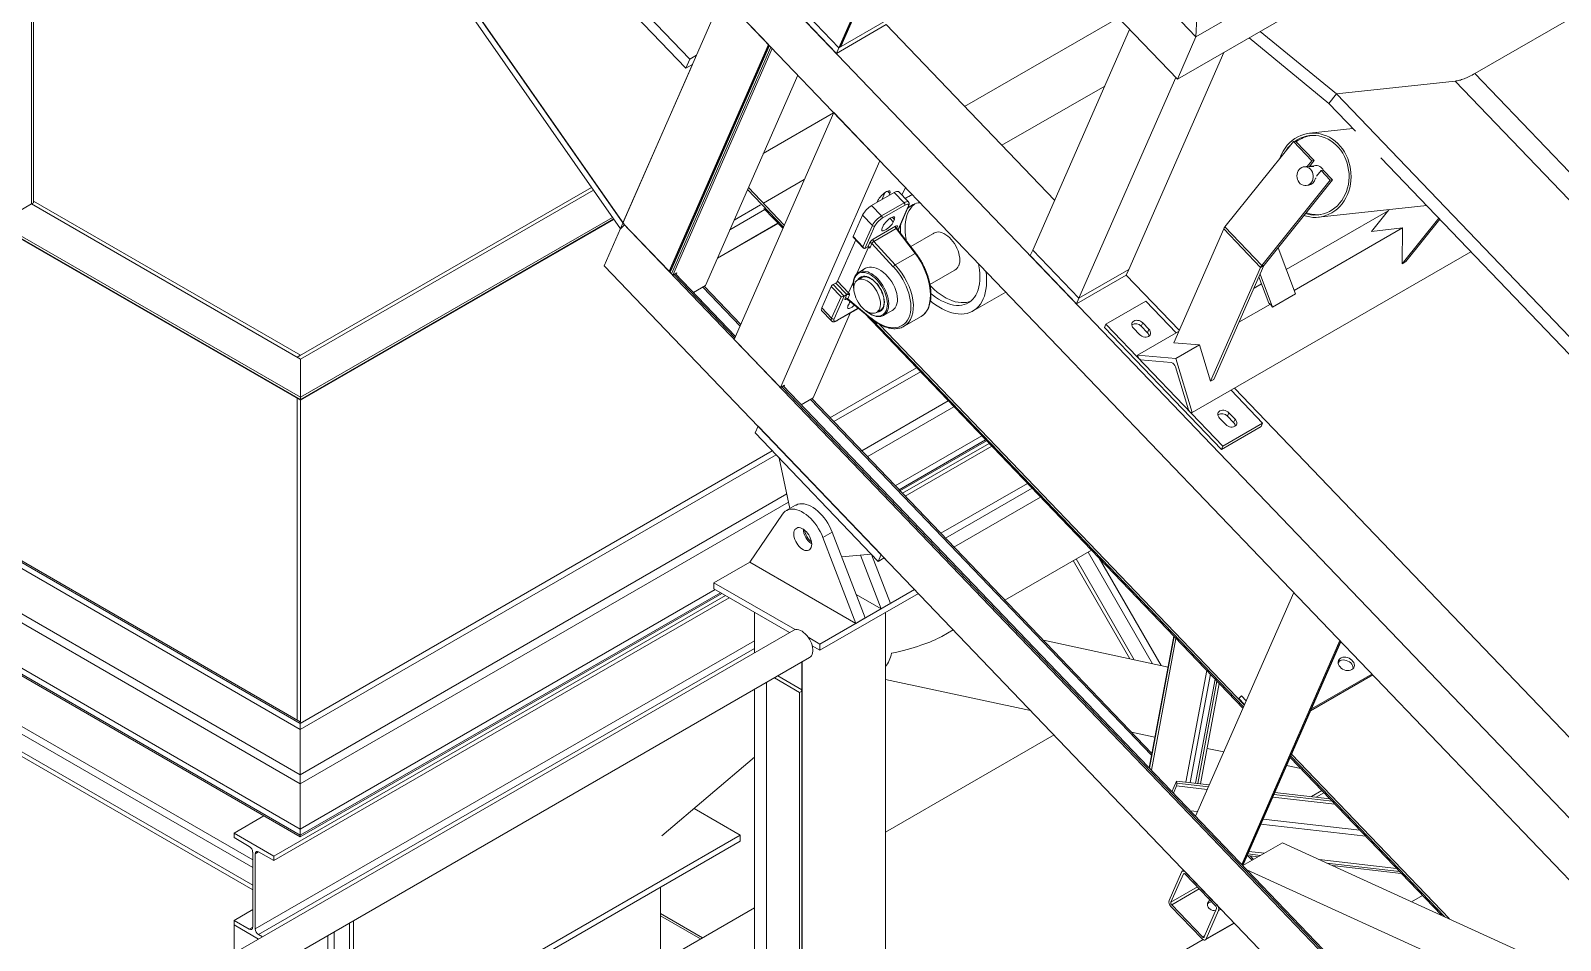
# Model space of a CAD drawing. Header units: millimetres. Extents: x 26816 to 90584, y 11074 to 56542.
# Drawn here: x 48135 to 49764, y 39064 to 40034 of the extents above; entities that cross this region are included whole.
import ezdxf

# ---------------------------------------------------------------- set-up
doc = ezdxf.new("R2010")
doc.units = ezdxf.units.MM
for name, color, linetype in [('MAU_CAM', 30, 'Continuous'), ('MAU_XANH', 5, 'Continuous'), ('MAU_XANH_LUC', 102, 'Continuous')]:
    doc.layers.add(name, color=color, linetype=linetype)

msp = doc.modelspace()

# ---------------------------------------------------------------- linework, layer by layer
at = {"layer": 'MAU_CAM', "linetype": 'Continuous', "lineweight": 0}
for p, q in [((48850.2, 39067.1), (48805.6, 39092.9)), ((48805.6, 39090.5), (48848.2, 39066))]:
    msp.add_line(p, q, dxfattribs=at)
at = {"layer": 'MAU_XANH', "linetype": 'Continuous', "lineweight": 0}
for p, q in [((49375.9, 40027.5), (50430.9, 40636.5)), ((49356.1, 39982.2), (50411.1, 40591.2)), ((49063.2, 40353.9), (49375.9, 40027.5)), ((48504.7, 40336.1), (48832.5, 39993.9)), ((48509, 40345.8), (48836.8, 40003.6)), ((49043.3, 40308.6), (49356.1, 39982.2)), ((49098.6, 40250.9), (48995.5, 40015.8)), ((49099.3, 40250.2), (48996.9, 40016.6)), ((48998, 40017.7), (49099.7, 40249.8)), ((48762.8, 39822.8), (48475.6, 40234.7)), ((48767, 39826.9), (48479.8, 40238.8)), ((48479.8, 40238.8), (48765.5, 39829)), ((48891.2, 40115.8), (54791.8, 33956.6)), ((49375.9, 40027.5), (49379.8, 40109.4)), ((49673, 39988.3), (49898.9, 40118.7)), ((48871.4, 40070.5), (48765.4, 39828.8)), ((48871.4, 40070.5), (54771.9, 33911.3)), ((48920.6, 40019.2), (48871.4, 40070.5)), ((48943.7, 40061.1), (48992.9, 40009.8)), ((48946.3, 40067.1), (48995.5, 40015.8)), ((48992.9, 40009.8), (49045.9, 40040.4)), ((48995.5, 40015.8), (49048.5, 40046.4)), ((49045.9, 40040.4), (49225.2, 39853.2)), ((49293.3, 40047.8), (49129.4, 39953.2)), ((49305.1, 40035.4), (49202, 39800.2)), ((49356.1, 39982.2), (49375.9, 40027.5)), ((49517.3, 39956.4), (49432.5, 40026.3)), ((49525.5, 39966.6), (49444.1, 40033)), ((48920.6, 40019.2), (48814.6, 39777.5)), ((48921.3, 40018.4), (48816, 39778.3)), ((48921.6, 40018.1), (48816.4, 39778)), ((48923.2, 40016.5), (48817.2, 39774.8)), ((48924.5, 40015.1), (48818.5, 39773.4)), ((48836.8, 40003.6), (48843.8, 40007.7)), ((48923.2, 40016.5), (48924.5, 40015.1)), ((48995.5, 40015.8), (48992.9, 40009.8)), ((48995.5, 40015.8), (48996.9, 40016.6)), ((49405.7, 40010.8), (49304.2, 39779.5)), ((48765.5, 39829), (48839.6, 39998)), ((48836.8, 40003.6), (48832.5, 39993.9)), ((48832.5, 39993.9), (48839.6, 39998)), ((48951.7, 39986.7), (48853.3, 39762.3)), ((49278.7, 39975), (49169.1, 39911.8)), ((49354.3, 39984), (49251.2, 39748.9)), ((49525.5, 39966.6), (49652, 39980.2)), ((49652, 39980.2), (67084.7, 21783.1)), ((49673, 39988.3), (67225.5, 21666.2)), ((49517.3, 39956.4), (49525.5, 39966.6)), ((49517.3, 39956.4), (49545.7, 39926.8)), ((49525.5, 39966.6), (66602.5, 22140.9)), ((48884.1, 39705), (48990, 39946.6)), ((48915, 39903.1), (48989.9, 39946.4)), ((48990, 39946.6), (49039.2, 39895.3)), ((49543, 39929.6), (49496.9, 39924.7)), ((49479.6, 39915.8), (49406.7, 39824.9)), ((49482, 39916.1), (49479.6, 39915.8)), ((49499.3, 39895.3), (49479.6, 39915.8)), ((49501.7, 39895.5), (49482, 39916.1)), ((49499.7, 39922.3), (49499.6, 39922.3)), ((48933.3, 39653.7), (49039.2, 39895.3)), ((49494.3, 39889.1), (49499.3, 39895.3)), ((49496.3, 39888.9), (49501.7, 39895.5)), ((49501.7, 39895.5), (49499.3, 39895.3)), ((49572.8, 39898.5), (50201.3, 39242.5)), ((48915.1, 39850), (48958.7, 39875.2)), ((49519, 39874.8), (49446.1, 39783.8)), ((49521.4, 39875), (49448.5, 39784.1)), ((49493.4, 39889.1), (49491, 39888.8)), ((49501.3, 39889.3), (49496.5, 39888.8)), ((49504.3, 39890.2), (49498.2, 39889.6)), ((49503.1, 39876.8), (49504, 39876.9)), ((49509.1, 39885), (49504.2, 39878.9)), ((49511.5, 39885.3), (49509.1, 39885)), ((49519, 39874.8), (49509.1, 39885)), ((49521.4, 39875), (49511.5, 39885.3)), ((49521.4, 39875), (49519, 39874.8)), ((48898.2, 39864.8), (48936.6, 39824.7)), ((48899.1, 39866.7), (48937.4, 39826.7)), ((49054.5, 39861.5), (49030.4, 39847.6)), ((49041.2, 39853.8), (49044.4, 39861.2)), ((49047.3, 39862.9), (49049.8, 39860.3)), ((49049.8, 39860.3), (49048.8, 39858.2)), ((49065, 39850.5), (49054.5, 39861.5)), ((49069.6, 39851.4), (49059.1, 39862.4)), ((49062.7, 39858.6), (49066.4, 39867)), ((49073.5, 39859.5), (49068.4, 39856.5)), ((49493.2, 39868.9), (49495.6, 39869.2)), ((49496.5, 39869.3), (49496, 39869.3)), ((49496.6, 39869.4), (49496.5, 39869.3)), ((48879.4, 39821.8), (48916.7, 39843.4)), ((48883.8, 39832), (48912.1, 39848.3)), ((48915.5, 39844.6), (48936, 39823.3)), ((49030.4, 39847.6), (49040.9, 39836.7)), ((49036.1, 39850.9), (49037, 39853)), ((49040.9, 39836.7), (49065, 39850.5)), ((49065.8, 39848), (49041.7, 39834.1)), ((49058.7, 39822.2), (49069.3, 39846.4)), ((49059.3, 39822.9), (49069.8, 39847)), ((49472.1, 39779.5), (49580.5, 39842.1)), ((49506.5, 39835.2), (49621.7, 39847.5)), ((49581.4, 39843.2), (49562.7, 39819.9)), ((48745.6, 39783.5), (48765.4, 39828.8)), ((48767, 39826.9), (48762.8, 39822.8)), ((48765.4, 39828.8), (54666, 33669.6)), ((48814.6, 39777.5), (48765.4, 39828.8)), ((48865.9, 39791), (48930.9, 39828.6)), ((48866.1, 39791.6), (48930.6, 39828.9)), ((49020.7, 39837.5), (49010.7, 39814.5)), ((49031.2, 39826.5), (49020.7, 39837.5)), ((49021.2, 39803.6), (49031.2, 39826.5)), ((49033.9, 39826), (49023.3, 39801.8)), ((49042.6, 39825.8), (49041.5, 39823.4)), ((49053.5, 39830.3), (49050.1, 39833.9)), ((49054.6, 39832.7), (49052.3, 39835.1)), ((49053.5, 39830.3), (49054.6, 39832.7)), ((49508.6, 39838), (49508.8, 39838)), ((49634.4, 39834.2), (49595.5, 39785.6)), ((49635.6, 39833), (49599.6, 39788)), ((49013.4, 39811.1), (48994.1, 39767)), ((49010.6, 39814), (49021.9, 39802.2)), ((49010.7, 39814.5), (49021.2, 39803.6)), ((49031.9, 39811.7), (49055.8, 39825.5)), ((49056.5, 39823), (49032.6, 39809.2)), ((49032.6, 39809.2), (49055.5, 39784.4)), ((49076.7, 39796.6), (49056.5, 39823)), ((49057.6, 39824.7), (49057.2, 39823.7)), ((49077.6, 39796.7), (49057.4, 39823.2)), ((49058.7, 39822.2), (49058.3, 39822)), ((49098.2, 39818.9), (49072.2, 39803.9)), ((49405.4, 39822.8), (49352.2, 39701.4)), ((49444.7, 39781.7), (49405.4, 39822.8)), ((49406.7, 39824.9), (49446.1, 39783.8)), ((49480.5, 39757.1), (49595.9, 39823.7)), ((49562.7, 39819.9), (49595.9, 39823.7)), ((49595.9, 39823.7), (49595.5, 39785.6)), ((49014.8, 39775), (49027.1, 39803.1)), ((49026.2, 39803.5), (49023.3, 39801.8)), ((49026.3, 39803.5), (49028.1, 39807.6)), ((49027.1, 39803.1), (49026.5, 39803.6)), ((49030.7, 39807.1), (49028.9, 39803)), ((49053.5, 39782.4), (49030.7, 39807.1)), ((49076.7, 39796.6), (49055.5, 39784.4)), ((49202, 39800.2), (49199.4, 39794.2)), ((49199.4, 39794.2), (49248.6, 39742.9)), ((49202, 39800.2), (49251.2, 39748.9)), ((49372, 39627), (49668.8, 39798.3)), ((49481.9, 39753.4), (49463.3, 39802.6)), ((48745.6, 39783.5), (53837.3, 34468.5)), ((48814.6, 39777.5), (48816, 39778.3)), ((48816, 39778.3), (48816.4, 39778)), ((49023.9, 39780.7), (49016.6, 39776.4)), ((49092.5, 39763.6), (49120.7, 39779.9)), ((49251.2, 39748.9), (49304.2, 39779.5)), ((49304.2, 39779.5), (49301.6, 39773.5)), ((49444.7, 39781.7), (49391.5, 39660.3)), ((49448.3, 39783.7), (49395, 39662.3)), ((49448.3, 39783.7), (49444.7, 39781.7)), ((49448.5, 39784.1), (49446.1, 39783.8)), ((49599.6, 39788), (49595.5, 39785.6)), ((48817.2, 39774.8), (48818.5, 39773.4)), ((48818.5, 39773.4), (48822.8, 39775.9)), ((48819.9, 39774.2), (48884.8, 39706.6)), ((48885.5, 39708.1), (48821.3, 39775)), ((48822.8, 39775.9), (48822.1, 39774.3)), ((48840.5, 39755), (48853.3, 39762.3)), ((48850.5, 39760.7), (48890.3, 39719.1)), ((48891, 39720.7), (48851.9, 39761.5)), ((48987.4, 39761.4), (48977.3, 39738.4)), ((48997.8, 39750.4), (48987.4, 39761.4)), ((48992.1, 39765), (48989.3, 39763.4)), ((48989.3, 39763.4), (49001.1, 39751.1)), ((49003.9, 39752.7), (48992.1, 39765)), ((48994.1, 39767), (49005.9, 39754.7)), ((49005.9, 39754.7), (49011, 39766.4)), ((49019.9, 39770.8), (49015.6, 39768.3)), ((49020, 39770.9), (49019.9, 39770.8)), ((49248.6, 39742.9), (49301.6, 39773.5)), ((49301.6, 39773.5), (49358, 39714.6)), ((49437.7, 39759.6), (49445.7, 39764.2)), ((49453.6, 39743.4), (49442.9, 39771.5)), ((49457.5, 39739.3), (49444.2, 39774.5)), ((48371.1, 39142.1), (47317.5, 39750.3)), ((48371.1, 39150.2), (47321, 39756.4)), ((48987.8, 39727.5), (48997.8, 39750.4)), ((49001.1, 39751.1), (48990.5, 39726.9)), ((49001.1, 39751.1), (49003.9, 39752.7)), ((49002.2, 39748.6), (49004, 39752.8)), ((49004.1, 39747.9), (49004, 39747.8)), ((49004.8, 39747.6), (49029.6, 39727.1)), ((49006.7, 39752.3), (49004.9, 39748.2)), ((49004.9, 39748.2), (49029.6, 39727.7)), ((49138.4, 39735.3), (49173.2, 39755.4)), ((49251.2, 39748.9), (49248.6, 39742.9)), ((49322.3, 39745.6), (49279.9, 39721.1)), ((49322.3, 39745.6), (49354.8, 39711.8)), ((49457.5, 39739.3), (49481.9, 39753.4)), ((48371.1, 39123.3), (47301.2, 39740.9)), ((48371.1, 39118.4), (47301.2, 39736)), ((48968, 39642.6), (49007.7, 39733)), ((48977.1, 39735.6), (48987.6, 39724.6)), ((48977.3, 39738.4), (48987.8, 39727.5)), ((48993.7, 39725), (49016.4, 39738)), ((48994, 39725.3), (49016.2, 39738.2)), ((49006.3, 39743), (49005.2, 39740.6)), ((49022.4, 39733.1), (49425.9, 39311.8)), ((49035.6, 39733.7), (49039.9, 39736.1)), ((49039.9, 39736.1), (49040.6, 39736.6)), ((49043.1, 39730.5), (49052.4, 39735.9)), ((49065, 39718.9), (49083.2, 39729.4)), ((49421.7, 39723.2), (49455.1, 39742.4)), ((49453.6, 39743.4), (49455.1, 39742.4)), ((49455.1, 39742.4), (49457.5, 39739.3)), ((49031.5, 39725.6), (49426.5, 39313.3)), ((49038.8, 39720.9), (49427.4, 39315.2)), ((49278.3, 39717.5), (49279.9, 39721.1)), ((49402.9, 39587.5), (49278.3, 39717.5)), ((49279.9, 39721.1), (49404.5, 39591.1)), ((49315.8, 39710), (49309.3, 39716.8)), ((49313.6, 39688), (49357.4, 39713.3)), ((49317.6, 39718.9), (49319.2, 39722.6)), ((49317.6, 39718.9), (49324.2, 39712.1)), ((49319.2, 39722.6), (49325.7, 39715.7)), ((49324.2, 39712.1), (49325.7, 39715.7)), ((48884.1, 39705), (48933.3, 39653.7)), ((49352.2, 39701.4), (49379.8, 39699)), ((49354.6, 39684.4), (49379.8, 39699)), ((49379.8, 39699), (49391.5, 39660.3)), ((49354.6, 39684.4), (49313.6, 39688)), ((49313.6, 39688), (49314.1, 39686.2)), ((49316.9, 39683.3), (49349.5, 39680.4)), ((49372, 39627), (49354.6, 39684.4)), ((49354.1, 39675.6), (49367.9, 39630)), ((48933.3, 39653.7), (48937.5, 39656.1)), ((48934.7, 39654.5), (54617.5, 33722.5)), ((54618.2, 33724), (48936.1, 39655.3)), ((48937.5, 39656.1), (48936.8, 39654.5)), ((49395, 39662.3), (49391.5, 39660.3)), ((49413.2, 39650.8), (49446.9, 39615.6)), ((49417, 39653), (50013.6, 39030.3)), ((48955.3, 39635.2), (48968, 39642.6)), ((48965.2, 39640.9), (49328.5, 39261.7)), ((49328.9, 39263.6), (48966.6, 39641.8)), ((49370.7, 39627.1), (49372, 39627)), ((49407.6, 39614.2), (49401.1, 39621)), ((49446.9, 39615.6), (49404.5, 39591.1)), ((49409.4, 39623.1), (49411, 39626.7)), ((49409.4, 39623.1), (49415.9, 39616.3)), ((49411, 39626.7), (49417.5, 39619.9)), ((49415.9, 39616.3), (49417.5, 39619.9)), ((49446.9, 39615.6), (49445.3, 39612)), ((48909.5, 39612.4), (48906.3, 39605.2)), ((48906.3, 39605.2), (49037.4, 39468.3)), ((48909.5, 39612.4), (49040.6, 39475.6)), ((49445.3, 39612), (49402.9, 39587.5)), ((49063.2, 39540.9), (49155.5, 39594.1)), ((49066.3, 39537.7), (49158.5, 39591)), ((49404.5, 39591.1), (49402.9, 39587.5)), ((48931.9, 39578.5), (48943.4, 39524.7)), ((49104, 39498.3), (49196.3, 39551.5)), ((49109.1, 39493), (49201.3, 39546.3)), ((49210.3, 39536.9), (49118.1, 39483.6)), ((48935.5, 39518.6), (48900.5, 39467.6)), ((48949.4, 39528.1), (48939.5, 39522.4)), ((48978.5, 39493.8), (48988.4, 39499.5)), ((49013.6, 39402.3), (48978.5, 39493.8)), ((49023.5, 39408), (48988.4, 39499.5)), ((48900.5, 39467.6), (48862.3, 39445.6)), ((48900.5, 39467.6), (49013.6, 39402.3)), ((48998.5, 39473.2), (49029.9, 39476.1)), ((49040.5, 39417.8), (49018.5, 39475.1)), ((49050.4, 39423.5), (49030.4, 39475.7)), ((49040.6, 39475.6), (49037.4, 39468.3)), ((49043.9, 39472.1), (49037.4, 39468.3)), ((49045.6, 39470.4), (49043.3, 39471.7)), ((49172.2, 39427.1), (49264.5, 39480.4)), ((49245.1, 39469.2), (49305.5, 39364.4)), ((49248.1, 39470.9), (49310.1, 39363.4)), ((49260.9, 39478.3), (49329.7, 39359.2)), ((49272.8, 39471.7), (49338.9, 39357.2)), ((48862.3, 39445.6), (48862.3, 39439)), ((48862.3, 39445.6), (48948.9, 39395.6)), ((48862.3, 39439), (48943, 39392.4)), ((48975.4, 39380.2), (49076.2, 39438.4)), ((49375.4, 39196.7), (49480, 39435.2)), ((48393.7, 39154.3), (48874.6, 39431.9)), ((48393.7, 39149.4), (48878.8, 39429.5)), ((48975.4, 39373.7), (49080.2, 39434.2)), ((49013.9, 39433.2), (49040.5, 39417.8)), ((49050.4, 39423.5), (49040.5, 39417.8)), ((48905.6, 39414), (48905.6, 39370.8)), ((49013.6, 39402.3), (49023.5, 39408)), ((49045.3, 38704.1), (49045.3, 39414)), ((48947.4, 39395), (48144, 38931.2)), ((48962.8, 39387.5), (48975.4, 39380.2)), ((49105.1, 39388.4), (49117.4, 39395.4)), ((49352.3, 39388.7), (49326, 39248.2)), ((49352.7, 39388.3), (49326.4, 39247.8)), ((49354.6, 39386.3), (49328.4, 39245.8)), ((48373.9, 39076.8), (48905.6, 39383.7)), ((48377.4, 39070.6), (48905.6, 39375.5)), ((48967.1, 39378.5), (48975.4, 39373.7)), ((48975.4, 39380.2), (48975.4, 39373.7)), ((49346.1, 39355.7), (49213.3, 39384.2)), ((49424.6, 39145.3), (49529.2, 39383.9)), ((49425.3, 39144.6), (49529.9, 39383.1)), ((49425.7, 39144.2), (49530.3, 39382.7)), ((49530.5, 39382.5), (49530.1, 39382.3)), ((48174.3, 38909.7), (48964.3, 39365.8)), ((48955.9, 39360.9), (48955.9, 39331.5)), ((48956.4, 39330.7), (48956.4, 39361.3)), ((49528.8, 39362.3), (49527.4, 39359.2)), ((48918.4, 39339.3), (48918.4, 38996.3)), ((48926.8, 39344.2), (48953.7, 39328.7)), ((48955.9, 39331.5), (48930.4, 39346.2)), ((49045.3, 39342.6), (49199.8, 39309.4)), ((49387.4, 39352), (49365.2, 39233.1)), ((49391.3, 39348), (49369.7, 39232.5)), ((49396.3, 39342.8), (49375.5, 39231.9)), ((49398.2, 39340.8), (49377.8, 39231.6)), ((49400.7, 39338.1), (49380.8, 39231.3)), ((49498, 39309.1), (49564.2, 39347.3)), ((49564.1, 39347.4), (49498.1, 39309.3)), ((49563.3, 39348.3), (49498.9, 39311.1)), ((48905.6, 39331.9), (48905.6, 38991.1)), ((48953.7, 39328.7), (48955.9, 39329.9)), ((48953.7, 39328.7), (48953.7, 38512.1)), ((48955.9, 39329.9), (48955.9, 38513.3)), ((48956.4, 38514.2), (48956.4, 39330.7)), ((49421.6, 39322.2), (49424.5, 39324.9)), ((49421.6, 39322.2), (49427.7, 39315.8)), ((49427.5, 39315.5), (49421.6, 39322.2)), ((49424.5, 39324.9), (49429.4, 39319.8)), ((49224.7, 39283.3), (49045.3, 39179.7)), ((49307.1, 39286.3), (49332.2, 39280.9)), ((49387.8, 39269), (49405.5, 39265.2)), ((49476.2, 39259.4), (49637.4, 39091.1)), ((49476.8, 39260.8), (49640.9, 39089.5)), ((49477.7, 39262.8), (49645.8, 39087.2)), ((49472.4, 39250.8), (49487.5, 39247.5)), ((49350.3, 39222.8), (49355.3, 39234.2)), ((49355.1, 39229), (49351.8, 39221.4)), ((49387.9, 39225.2), (49355.1, 39229)), ((49390.1, 39230.2), (49355.3, 39234.2)), ((49355.3, 39234.2), (49355.5, 39231.8)), ((49389.1, 39227.9), (49355.5, 39231.8)), ((49380.8, 39231.3), (49377.8, 39231.6)), ((49510.1, 39224), (49499, 39217.6)), ((49523.9, 39209.5), (49457.7, 39217.2)), ((49520.9, 39212.7), (49458.9, 39219.9)), ((49518.4, 39215.4), (49459.8, 39222.1)), ((49504, 39217), (49512.2, 39221.7)), ((48351.3, 39178.8), (48383.1, 39197.2)), ((49377.6, 39201.7), (49369.7, 39202.6)), ((49550.6, 39181.7), (49447.4, 39193.6)), ((48351.3, 39178.8), (48351.3, 39173.9)), ((48393.7, 39154.3), (48351.3, 39178.8)), ((48351.3, 39173.9), (48367.5, 39164.5)), ((49556.7, 39175.3), (49445, 39188.2)), ((48371.1, 39158.4), (48371.1, 39078.4)), ((48373.9, 39156.8), (48377.4, 39158.8)), ((48377.4, 39158.8), (48393.7, 39149.4)), ((49425.8, 39144.1), (49468, 39168.4)), ((49448.8, 39157.3), (49432.3, 39159.2)), ((49468, 39168.4), (49943.6, 38951.3)), ((48373.9, 39076.8), (48373.9, 39156.8)), ((48393.7, 39149.4), (48393.7, 39154.3)), ((49441.9, 39153.4), (49430.3, 39154.7)), ((49444.7, 39155), (49431.1, 39156.5)), ((49431.1, 39154.6), (49435.7, 39149.8)), ((49437.1, 39150.6), (49433.5, 39154.4)), ((49589.5, 39141.1), (49507, 39150.6)), ((49592.6, 39137.9), (49515.3, 39146.8)), ((49594.6, 39135.7), (49520.9, 39144.3)), ((49521.7, 39143.9), (49522, 39144.1)), ((49522.1, 39143.7), (49522.7, 39144)), ((49360.5, 39137.2), (49347.3, 39107)), ((49362.5, 39135.2), (49349.2, 39105)), ((49362.9, 39139.1), (49361.3, 39138.1)), ((49362.5, 39135.2), (49363.3, 39135.6)), ((49397.1, 39100.8), (49364.3, 39135)), ((49397.9, 39102.6), (49365.1, 39136.8)), ((49430, 39139.7), (50022, 38869.4)), ((49349.2, 39105), (49377.5, 39121.3)), ((49350, 39102.4), (49379.4, 39119.3)), ((49605.5, 39105.6), (49617.1, 39112.3)), ((48351.3, 39085.7), (48371.1, 39097.2)), ((48905.6, 39099.1), (48478.6, 38852.6)), ((49349.2, 39100.6), (49382, 39066.3)), ((49350, 39102.4), (49382.8, 39068.2)), ((49384.6, 39068), (49397.9, 39098.2)), ((49386.6, 39065.9), (49399.9, 39096.2)), ((49399.9, 39096.2), (49402.6, 39097.7)), ((48351.3, 39085.7), (48351.3, 39080.8)), ((48367.5, 39076.4), (48351.3, 39085.7)), ((48351.3, 39080.8), (48377.3, 39065.8)), ((48351.3, 39080.8), (48351.3, 39050.8)), ((48367.5, 39076.4), (48371.1, 39078.4)), ((48474.3, 39082.9), (48474.3, 38742.2)), ((48478.6, 39085.4), (48478.6, 38744.6)), ((49385.8, 39065), (49416.8, 39082.9)), ((49386.6, 39065.9), (49416.5, 39083.2)), ((48381.5, 39068.3), (48377.4, 39070.6)), ((48451, 39069.5), (48451, 38728.7)), ((48458, 39073.6), (48458, 38732.8)), ((49383.4, 39065.2), (49045.3, 38870)), ((49382.8, 39068.2), (49385.4, 39069.6))]:
    msp.add_line(p, q, dxfattribs=at)
at = {"layer": 'MAU_XANH', "linetype": 'Continuous', "lineweight": 0, "flags": 128}
for points in [[(49490.9, 39837), (49493.6, 39836.2), (49497, 39835.5), (49500.5, 39835), (49504, 39835), (49507.5, 39835.3), (49510.9, 39835.9), (49514.3, 39836.9), (49517.5, 39838.3), (49520.7, 39839.9), (49523.7, 39841.9), (49526.5, 39844.1), (49529.1, 39846.7), (49531.5, 39849.5), (49533.7, 39852.5), (49535.6, 39855.8), (49537.2, 39859.2), (49538.6, 39862.8), (49539.7, 39866.6), (49540.5, 39870.4), (49541, 39874.3), (49541.2, 39878.3), (49541, 39882.3), (49540.6, 39886.2), (49539.9, 39890.2), (49538.8, 39894), (49537.5, 39897.7), (49535.9, 39901.3), (49534, 39904.7), (49531.9, 39907.9), (49529.5, 39910.9), (49526.9, 39913.7), (49524.1, 39916.1), (49521.2, 39918.4), (49518.1, 39920.3), (49514.8, 39921.9), (49511.5, 39923.1), (49508.1, 39924), (49504.6, 39924.6), (49501.1, 39924.9), (49497.6, 39924.7), (49494.2, 39924.3), (49490.8, 39923.4), (49487.5, 39922.3), (49484.3, 39920.8), (49481.2, 39919), (49478.3, 39916.9), (49475.6, 39914.4), (49473.1, 39911.8), (49470.8, 39908.8), (49468.7, 39905.7), (49466.9, 39902.3), (49465.4, 39898.8), (49465, 39897.5)], [(49492.5, 39839.1), (49494.9, 39838.4), (49498.3, 39837.8), (49501.6, 39837.5), (49505, 39837.6), (49508.4, 39838), (49511.7, 39838.7), (49514.9, 39839.8), (49518, 39841.3), (49521, 39843), (49523.8, 39845.1), (49526.5, 39847.4), (49528.9, 39850), (49531.1, 39852.9), (49533.1, 39856), (49534.8, 39859.3), (49536.2, 39862.7), (49537.3, 39866.3), (49538.2, 39870.1), (49538.7, 39873.8), (49539, 39877.7), (49538.9, 39881.6), (49538.5, 39885.4), (49537.8, 39889.2), (49536.8, 39892.9), (49535.6, 39896.6), (49534, 39900), (49532.2, 39903.4), (49530.1, 39906.5), (49527.8, 39909.4), (49525.3, 39912), (49522.5, 39914.4), (49519.6, 39916.5), (49516.6, 39918.3), (49513.4, 39919.8), (49510.2, 39921), (49506.8, 39921.8), (49503.4, 39922.2), (49500.1, 39922.4), (49496.7, 39922.1), (49493.3, 39921.5), (49490.1, 39920.6), (49486.9, 39919.3), (49483.8, 39917.7), (49481.2, 39916)], [(49484.7, 39873.8), (49485.7, 39872.2), (49487, 39870.9), (49488.4, 39869.9), (49490, 39869.3), (49491.7, 39868.9), (49493.3, 39869), (49494.9, 39869.3), (49496.5, 39870.1), (49497.8, 39871.1), (49499, 39872.5), (49499.9, 39874), (49500.5, 39875.8), (49500.8, 39877.6), (49500.8, 39879.5), (49500.5, 39881.4), (49499.9, 39883.2), (49499, 39884.8), (49497.9, 39886.2), (49496.5, 39887.4), (49495, 39888.2), (49493.4, 39888.7), (49491.7, 39888.9), (49490.1, 39888.7), (49488.5, 39888.1), (49487, 39887.2), (49485.8, 39886), (49484.7, 39884.5), (49484, 39882.9), (49483.5, 39881.1), (49483.3, 39879.2), (49483.5, 39877.3), (49483.9, 39875.5), (49484.7, 39873.8)], [(49493.4, 39889.1), (49494.7, 39889.1), (49496.5, 39888.8)], [(49037, 39853), (49037.7, 39854.2), (49038.6, 39855.5), (49039.7, 39856.9), (49040.9, 39858.3), (49042.3, 39859.5), (49043.7, 39860.7), (49045.1, 39861.7), (49046.4, 39862.5), (49047.6, 39863), (49048.6, 39863.2), (49049.4, 39863.2), (49049.9, 39862.8), (49050.2, 39862.2), (49050.1, 39861.4), (49049.8, 39860.3)], [(49054.5, 39861.5), (49055.8, 39862.2), (49057, 39862.6), (49058, 39862.7), (49058.7, 39862.6), (49059.1, 39862.4)], [(49065, 39850.5), (49066.3, 39851.2), (49067.5, 39851.6), (49068.5, 39851.8), (49069.2, 39851.7), (49069.5, 39851.4)], [(49069.3, 39846.4), (49069.6, 39847.3), (49069.7, 39848), (49069.5, 39848.5), (49069.1, 39848.9), (49068.5, 39849), (49067.8, 39848.8), (49066.8, 39848.5), (49065.8, 39848)], [(49076.3, 39849.3), (49075.7, 39848.8), (49073.7, 39846.9), (49072, 39844.8), (49070.4, 39842.4), (49069.1, 39839.8), (49068, 39836.9), (49067.1, 39833.8), (49066.5, 39830.4), (49066.1, 39826.9), (49066, 39823.3), (49066.1, 39819.5), (49066.5, 39815.5), (49067.1, 39811.5), (49067.3, 39810.2)], [(49041.5, 39823.4), (49041.2, 39822.4), (49041.1, 39821.6), (49041.3, 39821), (49041.8, 39820.7), (49042.6, 39820.6), (49043.5, 39820.9), (49044.6, 39821.4), (49045.9, 39822.1), (49047.2, 39823), (49048.6, 39824.1), (49049.9, 39825.3), (49051.1, 39826.6), (49052.1, 39827.9), (49052.9, 39829.2), (49053.5, 39830.3)], [(49054.6, 39832.7), (49054.9, 39833.7), (49055, 39834.5), (49054.8, 39835.1), (49054.3, 39835.4), (49053.5, 39835.4), (49052.6, 39835.2), (49051.4, 39834.7), (49050.2, 39834), (49048.9, 39833.1), (49047.5, 39832), (49046.2, 39830.7), (49045, 39829.5), (49044, 39828.2), (49043.2, 39826.9), (49042.6, 39825.8)], [(49010.6, 39814), (49010.6, 39814), (49010.6, 39814.1), (49010.6, 39814.3), (49010.7, 39814.5)], [(49123.2, 39783.3), (49123.8, 39785.1), (49124.2, 39787.2), (49124.3, 39789.4), (49124.2, 39791.8), (49123.8, 39794.3), (49123.2, 39796.8), (49122.4, 39799.4), (49121.3, 39802), (49120.1, 39804.5), (49118.6, 39807), (49117, 39809.3), (49115.2, 39811.4), (49113.4, 39813.4), (49111.4, 39815.1), (49109.5, 39816.5), (49107.4, 39817.7), (49105.5, 39818.6), (49103.5, 39819.2), (49101.6, 39819.4), (49099.9, 39819.3), (49098.2, 39818.9), (49096.8, 39818.2), (49096, 39817.6)], [(49026.3, 39803.5), (49026.5, 39803.6), (49026.7, 39803.7), (49026.9, 39803.7), (49027, 39803.7), (49027.1, 39803.6), (49027.2, 39803.5), (49027.1, 39803.3), (49027.1, 39803.1)], [(49076.7, 39796.6), (49076.9, 39796.7), (49077.2, 39796.8), (49077.4, 39796.8), (49077.5, 39796.8), (49077.6, 39796.7)], [(48816, 39778.3), (48816.5, 39778.7), (48816.9, 39779.1)], [(49020.5, 39777.6), (49022, 39777.6), (49024.1, 39777.4), (49026.2, 39776.8), (49028.3, 39775.9), (49030.5, 39774.7), (49032.7, 39773.2), (49034.8, 39771.5), (49036.9, 39769.5)], [(49142.7, 39754.9), (49143.8, 39757.7), (49144.7, 39760.9), (49145.3, 39764.2), (49145.7, 39767.7), (49145.8, 39771.4), (49145.7, 39775.2), (49145.3, 39779.1), (49144.7, 39783.2), (49144.2, 39785.7)], [(49149.3, 39748), (49150.5, 39751.1), (49151.5, 39754.5), (49152.2, 39758.1), (49152.6, 39761.9), (49152.9, 39765.8), (49152.8, 39769.9), (49152.6, 39774.1), (49152.2, 39777.4)], [(49035.9, 39768.5), (49033.9, 39770.4), (49031.8, 39772.1), (49029.7, 39773.6), (49027.5, 39774.7), (49025.4, 39775.6), (49023.3, 39776.1), (49021.4, 39776.3), (49019.5, 39776.2), (49017.8, 39775.8), (49016.2, 39775), (49014.8, 39773.9), (49013.6, 39772.6), (49012.6, 39771), (49011.9, 39769.1), (49011.4, 39767), (49011.1, 39764.7), (49011.1, 39762.2), (49011.4, 39759.6), (49011.5, 39759)], [(49012.5, 39764.7), (49013.3, 39766.2), (49014.4, 39767.4), (49015.6, 39768.3), (49017, 39768.9), (49018.6, 39769.2), (49020.3, 39769.2), (49022.1, 39768.9), (49024, 39768.2), (49025.8, 39767.2), (49027.7, 39765.9), (49029.6, 39764.4), (49031.3, 39762.6), (49033, 39760.7), (49034.6, 39758.5), (49035.9, 39756.2), (49037.1, 39753.8), (49038.1, 39751.4), (49038.9, 39749), (49039.4, 39746.6), (49039.7, 39744.2), (49039.7, 39742), (49039.5, 39740), (49039, 39738.2), (49038.3, 39736.5), (49037.4, 39735.2), (49036.3, 39734.1), (49034.9, 39733.3), (49033.4, 39732.9), (49031.8, 39732.8), (49030, 39732.9), (49028.2, 39733.5), (49026.3, 39734.3), (49024.4, 39735.4), (49022.6, 39736.8), (49020.8, 39738.5), (49019, 39740.4), (49017.4, 39742.4), (49016, 39744.7), (49014.7, 39747), (49013.6, 39749.4), (49012.7, 39751.8), (49012, 39754.3), (49011.6, 39756.6), (49011.5, 39758.9), (49011.6, 39761), (49011.9, 39763), (49012.5, 39764.7)], [(49015.9, 39768.5), (49016.2, 39769), (49017.3, 39770.2), (49018.6, 39771.2), (49020, 39771.8), (49021.6, 39772.2), (49023.3, 39772.2), (49025.2, 39771.9), (49027.1, 39771.2), (49029, 39770.3), (49031, 39769), (49032.9, 39767.5), (49034.7, 39765.7)], [(49025.2, 39735), (49025.5, 39734.8), (49027.6, 39733.2), (49029.7, 39731.9), (49031.8, 39730.9), (49033.9, 39730.2), (49035.9, 39729.8), (49037.9, 39729.8), (49039.7, 39730.1), (49041.3, 39730.7), (49042.8, 39731.6), (49044.1, 39732.8), (49045.2, 39734.3), (49046.1, 39736.1), (49046.7, 39738.1), (49047.1, 39740.3), (49047.2, 39742.7), (49047, 39745.2), (49046.7, 39747.9), (49046, 39750.6), (49045.2, 39753.3), (49044.1, 39756.1), (49042.8, 39758.8), (49041.3, 39761.4), (49039.6, 39763.9), (49037.8, 39766.3), (49035.9, 39768.5)], [(49034.7, 39765.7), (49036.5, 39763.8), (49038.1, 39761.6), (49039.6, 39759.3), (49040.8, 39756.9), (49041.9, 39754.4), (49042.8, 39751.9), (49043.5, 39749.4), (49043.8, 39747), (49044, 39744.6), (49043.9, 39742.5), (49043.5, 39740.5), (49042.9, 39738.7), (49042.1, 39737.1), (49041, 39735.9), (49039.7, 39734.9), (49038.3, 39734.3), (49036.7, 39733.9), (49035.9, 39733.9)], [(49036.9, 39769.5), (49038.8, 39767.3), (49040.7, 39764.9), (49042.4, 39762.3), (49043.9, 39759.6), (49045.3, 39756.9), (49046.4, 39754.1), (49047.3, 39751.3), (49048, 39748.5), (49048.4, 39745.8), (49048.6, 39743.2), (49048.5, 39740.7), (49048.2, 39738.4), (49047.6, 39736.3), (49046.8, 39734.4), (49045.7, 39732.8), (49044.5, 39731.5), (49043.1, 39730.5)], [(49092.7, 39762.4), (49094, 39761), (49097.1, 39758.1), (49100.2, 39755.4), (49103.4, 39753), (49106.7, 39750.9), (49109.9, 39749), (49113.2, 39747.4), (49116.4, 39746.1), (49119.5, 39745.1), (49122.6, 39744.5), (49125.6, 39744.1), (49128.5, 39744.1), (49131.3, 39744.4), (49134, 39745), (49135.9, 39745.7)], [(49007.6, 39745.3), (49006.9, 39744.1), (49006.3, 39743)], [(49093, 39746), (49095, 39744.4), (49098.5, 39741.8), (49102.1, 39739.5), (49105.6, 39737.5), (49109.1, 39735.8), (49112.6, 39734.4), (49116, 39733.3), (49119.4, 39732.6), (49122.7, 39732.1), (49125.9, 39732), (49129, 39732.2), (49132, 39732.7), (49134.8, 39733.6), (49137.4, 39734.8), (49139.9, 39736.3), (49142.2, 39738), (49144.3, 39740.1), (49146.2, 39742.5), (49147.8, 39745.1), (49149.3, 39748)], [(49093.5, 39753.9), (49095.3, 39752.5), (49098.5, 39750.1), (49101.7, 39747.9), (49105, 39746), (49108.2, 39744.5), (49111.4, 39743.2), (49114.6, 39742.2), (49117.7, 39741.5), (49120.7, 39741.2), (49123.6, 39741.2), (49126.4, 39741.5), (49129.1, 39742.1), (49131.6, 39743), (49133.9, 39744.3), (49136.1, 39745.8), (49138.1, 39747.7), (49139.8, 39749.8), (49141.4, 39752.2), (49142.7, 39754.9)], [(48977.1, 39735.6), (48977, 39735.7), (48976.8, 39736.4), (48976.9, 39737.3), (48977.3, 39738.4)], [(49005.2, 39740.6), (49004.9, 39739.6), (49004.8, 39738.8), (49005, 39738.2), (49005.5, 39737.9), (49006.3, 39737.9), (49007.2, 39738.1), (49008.4, 39738.6), (49009.6, 39739.3), (49010.9, 39740.2), (49012.3, 39741.3), (49012.3, 39741.4)], [(49043.1, 39730.5), (49043, 39730.5), (49042.4, 39730.2)], [(48987.6, 39724.6), (48987.5, 39724.8), (48987.3, 39725.5), (48987.4, 39726.4), (48987.8, 39727.5)], [(48990.5, 39726.9), (48990.2, 39726), (48990.1, 39725.3), (48990.3, 39724.8), (48990.7, 39724.4), (48991.3, 39724.3), (48992, 39724.5), (48993, 39724.8), (48994, 39725.3)], [(49309.3, 39716.8), (49308.4, 39718), (49307.8, 39719.2), (49307.5, 39720.5), (49307.6, 39721.7), (49308, 39722.8), (49308.7, 39723.7), (49309.6, 39724.5), (49310.9, 39725), (49312.2, 39725.3), (49313.7, 39725.2), (49315.2, 39724.9), (49316.7, 39724.4), (49318, 39723.6), (49319.2, 39722.6)], [(49325.7, 39715.7), (49326.6, 39714.6), (49327.2, 39713.4), (49327.5, 39712.1), (49327.5, 39710.9), (49327.1, 39709.8), (49326.4, 39708.8), (49325.4, 39708.1), (49324.2, 39707.6), (49322.8, 39707.3), (49321.3, 39707.3), (49319.8, 39707.6), (49318.3, 39708.2), (49317, 39709), (49315.8, 39710)], [(49401.1, 39621), (49400.2, 39622.2), (49399.6, 39623.4), (49399.3, 39624.6), (49399.3, 39625.9), (49399.7, 39627), (49400.4, 39627.9), (49401.4, 39628.7), (49402.6, 39629.2), (49404, 39629.4), (49405.5, 39629.4), (49407, 39629.1), (49408.5, 39628.5), (49409.8, 39627.7), (49411, 39626.7)], [(49417.5, 39619.9), (49418.4, 39618.8), (49419, 39617.5), (49419.3, 39616.3), (49419.3, 39615.1), (49418.9, 39614), (49418.2, 39613), (49417.2, 39612.3), (49415.9, 39611.7), (49414.6, 39611.5), (49413.1, 39611.5), (49411.6, 39611.8), (49410.1, 39612.4), (49408.8, 39613.2), (49407.6, 39614.2)], [(48978.5, 39493.8), (48977.2, 39497), (48975.7, 39500.1), (48973.9, 39503.2), (48972, 39506.1), (48970, 39508.9), (48967.8, 39511.6), (48965.5, 39514), (48963.2, 39516.2), (48960.7, 39518.2), (48958.3, 39519.9), (48955.8, 39521.4), (48953.3, 39522.5), (48950.9, 39523.3), (48948.5, 39523.9), (48946.2, 39524), (48944, 39523.9), (48942, 39523.5), (48940.1, 39522.7), (48938.4, 39521.7), (48936.8, 39520.3), (48935.5, 39518.6)], [(48988.4, 39499.5), (48987.1, 39502.7), (48985.6, 39505.8), (48983.8, 39508.9), (48981.9, 39511.8), (48979.9, 39514.6), (48977.7, 39517.3), (48975.4, 39519.7), (48973.1, 39521.9), (48970.6, 39523.9), (48968.2, 39525.6), (48965.7, 39527.1), (48963.2, 39528.2), (48960.8, 39529), (48958.4, 39529.6), (48956.1, 39529.8), (48953.9, 39529.6), (48951.9, 39529.2), (48950, 39528.4), (48949.4, 39528.1)], [(48966.6, 39486.6), (48966.4, 39488.5), (48966, 39490.5), (48965.4, 39492.5), (48964.6, 39494.5), (48963.5, 39496.5), (48962.2, 39498.3), (48960.9, 39500), (48959.4, 39501.4), (48957.8, 39502.6), (48956.2, 39503.5), (48954.7, 39504.1), (48953.2, 39504.4), (48951.8, 39504.3), (48950.6, 39503.9), (48949.5, 39503.2), (48948.6, 39502.2), (48948, 39500.9), (48947.6, 39499.3), (48947.5, 39497.6), (48947.6, 39495.7), (48948, 39493.7), (48948.6, 39491.7), (48949.5, 39489.7), (48950.6, 39487.7), (48951.8, 39485.9), (48953.2, 39484.2), (48954.7, 39482.8), (48956.2, 39481.6), (48957.8, 39480.7), (48959.4, 39480.1), (48960.9, 39479.8), (48962.2, 39479.9), (48963.5, 39480.3), (48964.6, 39481), (48965.4, 39482), (48966, 39483.3), (48966.4, 39484.8), (48966.6, 39486.6)], [(48947.4, 39395), (48948.2, 39395.4), (48949.6, 39395.7), (48951.2, 39395.7), (48952.8, 39395.4), (48954.5, 39394.8), (48956.3, 39393.9), (48958, 39392.7), (48959.7, 39391.2), (48961.3, 39389.5), (48962.8, 39387.6), (48964.1, 39385.5), (48965.3, 39383.4), (48966.2, 39381.1), (48967, 39378.9), (48967.5, 39376.7), (48967.7, 39374.5), (48967.7, 39372.5), (48967.5, 39370.7), (48967, 39369), (48966.2, 39367.7), (48965.3, 39366.5), (48964.3, 39365.8)], [(49541.8, 39353), (49540.4, 39352.3), (49538.9, 39352), (49537.1, 39352), (49535.4, 39352.2), (49533.7, 39352.7), (49532, 39353.5), (49530.5, 39354.5), (49529.3, 39355.8), (49528.3, 39357.1), (49527.6, 39358.5), (49527.3, 39360), (49527.3, 39361.4), (49527.7, 39362.7), (49528.4, 39363.9), (49529.4, 39364.9), (49530.7, 39365.6), (49532.2, 39366.1), (49533.9, 39366.3), (49535.6, 39366.2), (49537.4, 39365.8), (49539.1, 39365.1), (49540.6, 39364.2), (49542, 39363.1), (49543.1, 39361.8), (49544, 39360.4), (49544.5, 39359), (49544.6, 39357.5), (49544.4, 39356.2), (49543.9, 39354.9), (49543, 39353.8), (49541.8, 39353)], [(49527.3, 39361.1), (49528.1, 39361.8), (49529.4, 39362.6), (49530.9, 39363.1), (49532.5, 39363.3), (49534.3, 39363.2), (49536, 39362.8), (49537.7, 39362.1), (49539.3, 39361.2), (49540.7, 39360.1), (49541.8, 39358.8), (49542.6, 39357.4), (49543.1, 39356), (49543.3, 39354.5), (49543.3, 39354.1)], [(49365.1, 39136.8), (49364.5, 39137.4), (49363.8, 39137.9), (49363.1, 39138.2), (49362.4, 39138.3), (49361.8, 39138.3), (49361.3, 39138.1), (49360.8, 39137.7), (49360.5, 39137.2)], [(49364.3, 39135), (49364.1, 39135.2), (49363.8, 39135.4), (49363.5, 39135.6), (49363.2, 39135.6), (49363, 39135.6), (49362.8, 39135.5), (49362.6, 39135.4), (49362.5, 39135.2)], [(49396.9, 39096.1), (49396.7, 39096), (49395.2, 39096.1), (49393.7, 39096.4), (49392.2, 39096.9), (49390.9, 39097.7), (49389.7, 39098.7), (49388.8, 39099.9), (49388.2, 39101.1), (49388, 39102.3), (49388, 39103.6), (49388.4, 39104.7), (49389.1, 39105.6), (49390.1, 39106.4), (49391.3, 39106.9)], [(49382, 39066.3), (49382.7, 39065.7), (49383.4, 39065.3), (49384, 39065), (49384.7, 39064.8), (49385.3, 39064.8), (49385.9, 39065), (49386.3, 39065.4), (49386.6, 39065.9)], [(49382.8, 39068.2), (49383.1, 39067.9), (49383.3, 39067.7), (49383.6, 39067.6), (49383.9, 39067.5), (49384.1, 39067.6), (49384.3, 39067.6), (49384.5, 39067.8), (49384.6, 39068)]]:
    msp.add_lwpolyline(points, dxfattribs=at)
at = {"layer": 'MAU_XANH', "linetype": 'Continuous', "lineweight": 0}
for centre, radius, start, end in [((48995.8, 40018.7), 2.43, 298.9704, 335.7959), ((49504.6, 39884.3), 39.4, 134.8681, 147.7076), ((49503.3, 39888.9), 33.7, 96.3933, 127.9157), ((49494.4, 39877.9), 8.8, 277.9081, 352.7788), ((49499.1, 39881.9), 7.73, 73.3292, 108.1789), ((49503.8, 39881.5), 8.69, 24.1335, 103.2192), ((49080.2, 39836.1), 23.6, 104.9607, 126.6784), ((49043.6, 39825.3), 25.9, 120.4427, 151.8887), ((49063.2, 39848.6), 2.67, 346.5829, 47.1557), ((49083.7, 39830), 20.7, 94.6364, 137.6221), ((49068.7, 39847.5), 1.22, 298.971, 335.7614), ((49054.1, 39814.3), 25.9, 120.4427, 151.8887), ((49033, 39828.1), 2.36, 222.4205, 294.6677), ((49052.2, 39816.2), 20.7, 120.4427, 151.8887), ((49039.1, 39834.7), 2.67, 346.5829, 47.1557), ((49111.9, 39820.4), 50.9, 171.411, 182.2034), ((49505.2, 39871.1), 33.3, 249.155, 275.9637), ((49034.5, 39811), 2.6, 166.0512, 223.8539), ((49058.4, 39824.8), 2.6, 166.0512, 223.8539), ((49058.2, 39823.6), 1.22, 119.0002, 155.7661), ((49414.5, 39818.5), 10, 140.2522, 154.7733), ((49027.8, 39800.7), 3.23, 118.4301, 120.012), ((49027.2, 39801.4), 2.35, 44.8504, 114.7912), ((49029, 39805.5), 2.35, 44.8504, 114.7912), ((48819.2, 39777), 2.98, 160.356, 228.5543), ((49021.3, 39768.4), 9.29, 94.5663, 145.6889), ((49059.9, 39777.9), 7.88, 124.1166, 144.548), ((49115.4, 39786.4), 8.3, 291.7872, 338.2469), ((49453.8, 39777.4), 10, 140.2522, 154.7733), ((49449.8, 39783), 1.67, 140.2522, 154.7733), ((48991.9, 39758.9), 5.18, 120.4427, 151.8887), ((48989.5, 39769.5), 5.18, 300.4427, 331.8887), ((49003.2, 39746.5), 2.35, 44.8504, 114.7912), ((49002.1, 39755.8), 3.6, 300.0102, 301.4817), ((49001.3, 39757.2), 5.18, 301.4803, 331.8864), ((49005, 39750.6), 2.35, 44.8504, 114.7912), ((49030.1, 39727.5), 0.599, 152.5981, 218.4973), ((48989.5, 39729), 2.36, 222.4205, 294.6677), ((48993.4, 39725.6), 0.74, 300.5903, 338.2647), ((49311.6, 39713.7), 7.95, 41.2557, 121.0227), ((49320, 39707.8), 5.94, 6.1819, 46.0464), ((49318, 39687.1), 3.95, 193.201, 254.3412), ((49347.7, 39674.1), 6.59, 13.201, 74.3412), ((49371.8, 39630.9), 3.95, 193.201, 254.3412), ((49403.4, 39617.9), 7.94, 41.2203, 121.3749), ((49411.8, 39612), 5.94, 5.8649, 46.0663), ((48978.1, 39504.3), 20.7, 183.7183, 236.2763), ((48980.5, 39505.7), 21.9, 190.7295, 229.1489), ((48955.5, 39330.7), 0.873, 290.7834, 69.2166), ((49348.9, 39231.3), 6.62, 339.6499, 4.2043), ((48363.4, 39158.1), 7.68, 2.6055, 57.3945), ((48376.1, 39157.1), 2.18, 50.7967, 189.214), ((49353.8, 39105.5), 6.67, 166.5829, 227.1557), ((49351.8, 39104.3), 2.67, 166.5829, 227.1557), ((49392.3, 39099.6), 5.73, 85.5816, 137.6344), ((49395.3, 39098.8), 2.67, 346.5829, 47.1557), ((49393.4, 39097.7), 6.67, 346.5829, 47.1557), ((48368.9, 39078), 2.18, 230.7967, 9.214), ((48381.6, 39077.1), 7.68, 182.6055, 237.3945)]:
    msp.add_arc(centre, radius, start, end, dxfattribs=at)
for centre, major_axis, ratio, start_param, end_param in [((49054.8, 39823), (2.9, 2.79), 0.317569, 5.627916, 7.192809), ((49030.9, 39809.2), (2.89, 2.77), 0.321217, 0.917363, 2.482256), ((49032.2, 39807.9), (1.41, 1.42), 0.435537, 0.905131, 2.470024), ((49056.1, 39821.6), (1.3, 1.58), 0.353339, 6.199622, 7.145657), ((49057.9, 39824.8), (-0.48, 2.69), 0.574061, 3.347014, 3.851881), ((49022.6, 39804.4), (-0.48, 2.69), 0.574061, 1.776218, 3.347014), ((49061.1, 39771.5), (-21.3, 42.5), 0.558528, 3.175032, 5.043735), ((49038.2, 39758.3), (-14.8, 22.1), 0.593929, 3.102119, 6.243712), ((49038.3, 39758.2), (-25.3, 37.9), 0.593929, 2.03643, 4.970822), ((49039.6, 39759.1), (-26.3, 39.6), 0.593305, 3.103867, 4.97257), ((48999.3, 39751.2), (2.32, 0.41), 0.312156, 4.002101, 5.572897), ((49005, 39750.3), (2.9, 2.79), 0.317569, 2.486324, 4.051216), ((49006.4, 39748.9), (1.61, 1.26), 0.26864, 2.509701, 3.201382), ((49039.6, 39759.1), (-26.3, 39.6), 0.593305, 3.098603, 3.103867), ((49024.8, 39385.9), (90.7, 14.3), 0.220142, 4.97846, 5.763939), ((49024.8, 39385.9), (-6.1, 38.8), 0.707585, 3.73729, 4.193143)]:
    msp.add_ellipse(centre, major_axis=major_axis, ratio=ratio, start_param=start_param, end_param=end_param, dxfattribs=at)
msp.add_open_spline([(49652, 39980.2), (49653.4, 39980.4), (49656.3, 39980.9), (49661.4, 39982.6), (49666.9, 39985), (49670.9, 39987.2), (49673, 39988.3)], degree=3, dxfattribs=at)
for points, knots in [([(49069.8, 39847), (49069.9, 39847.2), (49070.2, 39847.8), (49070.4, 39848.7), (49070.4, 39849.7), (49070.2, 39850.6), (49069.8, 39851.2), (49069.5, 39851.4), (49069.5, 39851.4)], [0, 0, 0, 0, 0.14171, 0.397667, 0.601615, 0.785814, 0.96334, 1, 1, 1, 1]), ([(49057.4, 39823.2), (49057.3, 39823.3), (49057.1, 39823.6), (49057.1, 39824), (49057.1, 39824.2), (49057.1, 39824.2), (49057.1, 39824.2)], [0, 0, 0, 0, 0.317812, 0.661549, 0.935864, 1, 1, 1, 1]), ([(49028.9, 39803), (49028.9, 39802.9), (49028.8, 39802.7), (49028.5, 39802.6), (49028, 39802.5), (49027.6, 39802.7), (49027.3, 39802.9), (49027.1, 39803), (49027.1, 39803), (49027.1, 39803), (49027.1, 39803.1), (49027.1, 39803.1), (49027.1, 39803.1)], [0, 0, 0, 0, 0.128111, 0.350665, 0.57284, 0.794919, 0.947347, 0.97381, 0.985212, 0.994673, 0.997039, 1, 1, 1, 1]), ([(49083, 39729.3), (49083.4, 39729.5), (49084.4, 39730.1), (49085.9, 39731.3), (49087.6, 39733), (49089, 39734.9), (49090.3, 39737), (49091.4, 39739.4), (49092.2, 39742), (49092.9, 39744.9), (49093.4, 39747.8), (49093.6, 39751), (49093.6, 39754.3), (49093.4, 39757.7), (49093, 39761.1), (49092.3, 39764.7), (49091.5, 39768.3), (49090.5, 39771.9), (49089.2, 39775.5), (49087.8, 39779.1), (49086.2, 39782.6), (49084.5, 39786.1), (49082.6, 39789.4), (49080.5, 39792.7), (49078.8, 39795.1), (49077.8, 39796.4), (49077.6, 39796.7)], [0, 0, 0, 0, 0.023155, 0.06532, 0.107612, 0.150203, 0.193185, 0.236565, 0.280281, 0.324239, 0.368346, 0.412526, 0.456721, 0.5009, 0.54505, 0.589168, 0.633256, 0.67732, 0.721366, 0.765401, 0.809431, 0.853465, 0.897506, 0.941562, 0.985639, 1, 1, 1, 1]), ([(49013.4, 39773.4), (49013.3, 39773.2), (49012.8, 39772.6), (49012.1, 39771.2), (49011.5, 39769.3), (49011, 39767.2), (49010.8, 39764.9), (49010.8, 39762.5), (49011.1, 39760), (49011.4, 39758.2), (49011.6, 39757.2), (49011.6, 39757.1)], [0, 0, 0, 0, 0.045557, 0.177572, 0.310896, 0.44529, 0.580356, 0.715736, 0.851165, 0.986515, 1, 1, 1, 1]), ([(49020, 39770.8), (49020.1, 39770.9), (49020.6, 39771.2), (49021.7, 39771.5), (49023.2, 39771.7), (49024.7, 39771.5), (49026.4, 39771.1), (49028.1, 39770.4), (49029.8, 39769.5), (49031.6, 39768.3), (49033.2, 39766.9), (49034.2, 39765.9), (49034.7, 39765.5)], [0, 0, 0, 0, 0.032925, 0.147028, 0.259932, 0.370562, 0.479444, 0.587412, 0.695047, 0.802633, 0.910297, 1, 1, 1, 1]), ([(49034.7, 39765.5), (49035, 39765.2), (49035.8, 39764.3), (49037.1, 39762.7), (49038.5, 39760.6), (49039.8, 39758.5), (49041, 39756.2), (49041.9, 39753.9), (49042.7, 39751.6), (49043.3, 39749.4), (49043.6, 39747.2), (49043.7, 39745.1), (49043.7, 39743.1), (49043.4, 39741.4), (49042.9, 39739.8), (49042.2, 39738.4), (49041.4, 39737.3), (49040.8, 39736.8), (49040.5, 39736.6)], [0, 0, 0, 0, 0.03414, 0.099407, 0.164751, 0.230131, 0.295517, 0.360875, 0.426174, 0.491385, 0.556483, 0.621452, 0.686295, 0.751061, 0.81584, 0.880843, 0.946464, 1, 1, 1, 1]), ([(49003.8, 39748), (49003.8, 39748), (49003.8, 39748), (49003.9, 39748), (49004.3, 39747.9), (49004.6, 39747.7), (49004.8, 39747.6)], [0, 0, 0, 0, 0.087196, 0.335853, 0.661377, 1, 1, 1, 1]), ([(49005.9, 39754.7), (49005.9, 39754.7), (49005.9, 39754.7), (49005.9, 39754.7), (49005.9, 39754.7), (49005.9, 39754.7), (49006.1, 39754.5), (49006.3, 39754.2), (49006.6, 39753.7), (49006.8, 39753.1), (49006.8, 39752.6), (49006.7, 39752.4), (49006.7, 39752.3)], [0, 0, 0, 0, 0.002961, 0.005327, 0.014788, 0.02619, 0.052653, 0.205081, 0.42716, 0.649335, 0.871889, 1, 1, 1, 1]), ([(49023.9, 39735.9), (49023.9, 39735.8), (49024.7, 39735.1), (49026.1, 39734), (49028.1, 39732.5), (49030.2, 39731.2), (49032.3, 39730.3), (49034.4, 39729.6), (49036.4, 39729.2), (49038.4, 39729.1), (49040.2, 39729.4), (49041.5, 39729.7), (49042.2, 39730.1), (49042.3, 39730.2)], [0, 0, 0, 0, 0.011, 0.117773, 0.224682, 0.331734, 0.438907, 0.546096, 0.653081, 0.759546, 0.865119, 0.969558, 1, 1, 1, 1]), ([(48987.7, 39724.6), (48987.9, 39724.4), (48988.3, 39724), (48989.1, 39723.8), (48990, 39723.7), (48990.9, 39723.8), (48992.1, 39724.1), (48993, 39724.6), (48993.6, 39724.9), (48993.7, 39725)], [0, 0, 0, 0, 0.11518, 0.24952, 0.387505, 0.543859, 0.732148, 0.944457, 1, 1, 1, 1]), ([(49029.6, 39727.1), (49030.1, 39726.7), (49031.5, 39725.5), (49034, 39723.8), (49036.9, 39721.9), (49039.8, 39720.3), (49042.7, 39718.9), (49045.7, 39717.9), (49048.6, 39717), (49051.4, 39716.5), (49054.2, 39716.3), (49056.8, 39716.4), (49059.4, 39716.7), (49061.8, 39717.4), (49063.6, 39718.1), (49064.6, 39718.7), (49064.9, 39718.9)], [0, 0, 0, 0, 0.041021, 0.118741, 0.196539, 0.274401, 0.352317, 0.43026, 0.508165, 0.58595, 0.663498, 0.740671, 0.817332, 0.89339, 0.968842, 1, 1, 1, 1])]:
    msp.add_open_spline(points, degree=3, knots=knots, dxfattribs=at)
at = {"layer": 'MAU_XANH_LUC', "linetype": 'Continuous', "lineweight": 0}
for p, q in [((48135.6, 40502.6), (48135.6, 39849.4)), ((48137.7, 40501.4), (48137.7, 39850.6)), ((48422, 39640.8), (47287.1, 40295.9)), ((47287.9, 40294.8), (48422, 39640.1)), ((47351.5, 40258), (48422, 39640.1)), ((47349.1, 39909.2), (48421.8, 39289.2)), ((47354.8, 39912.5), (48421.8, 39295.7)), ((47357.6, 39912.5), (48421.8, 39297.4)), ((47349.1, 39861), (48421.8, 39241)), ((48731.9, 39867), (48418.5, 39686.1)), ((48734, 39864.1), (48422, 39684)), ((47251.5, 39852.9), (48421.8, 39176.5)), ((47251.5, 39851.3), (48421.8, 39174.9)), ((47257.2, 39856.2), (48421.8, 39183)), ((47340.6, 39856.1), (48421.8, 39231.2)), ((48135.6, 39849.4), (48100.3, 39828.9)), ((48137.7, 39850.6), (48135.6, 39849.4)), ((48418.5, 39686.1), (48135.6, 39849.4)), ((48422, 39684), (48135.6, 39849.4)), ((48422, 39688.1), (48137.7, 39852.2)), ((48422, 39643.2), (48100.3, 39828.9)), ((48754.3, 39835), (48422, 39643.2)), ((48755.5, 39833.3), (48422, 39640.8)), ((48422, 39640.1), (48755.8, 39832.8)), ((48422, 39640.1), (48755.8, 39832.8)), ((48422, 39688.1), (48418.5, 39686.1)), ((48418.5, 39686.1), (48422, 39684)), ((48422, 39684), (48422, 39643.2)), ((48986, 39621.5), (49078.3, 39674.7)), ((48990.1, 39617.3), (49082.3, 39670.5)), ((48418.5, 39642.1), (48418.5, 39299.3)), ((48422, 39643.2), (48422, 39640.8)), ((48422, 39640.8), (48422, 39640.1)), ((48422, 39640.1), (48422, 39640.8)), ((48422, 39640.1), (48422, 39297.3)), ((49019.8, 39586.3), (49112, 39639.5)), ((49025.8, 39579.9), (49118.1, 39633.2)), ((49055.5, 39548.9), (49147.8, 39602.2)), ((49059.6, 39544.7), (49151.8, 39598)), ((48421.8, 39295.7), (48924.6, 39586)), ((48421.8, 39289.2), (48928.7, 39581.8)), ((49060.6, 39543.7), (49152.8, 39596.9)), ((48421.8, 39241), (48940.1, 39540.3)), ((48421.8, 39231.2), (48942, 39531.5)), ((48421.8, 39183), (48863.7, 39438.2)), ((48421.8, 39176.5), (48869.4, 39434.9)), ((48421.8, 39174.9), (48870.8, 39434.1)), ((48421.8, 39297.4), (48421.8, 39295.7)), ((48421.8, 39289.2), (48421.8, 39241)), ((48807.1, 39175.8), (48905.6, 39259.6)), ((48421.8, 39231.2), (48421.8, 39183)), ((48890.5, 39176.6), (48841.4, 39205)), ((48421.8, 39176.5), (48421.8, 39174.9)), ((48478.6, 38938.8), (48890.5, 39176.6)), ((48890.5, 39170.1), (48890.5, 39176.6)), ((48478.6, 38932.2), (48890.5, 39170.1)), ((48805.6, 39041.4), (48805.6, 39121.1))]:
    msp.add_line(p, q, dxfattribs=at)
for centre, major_axis, start_param, end_param in [((48421.8, 39292.5), (0, 4.62), 3.92662, 5.497417), ((48421.8, 39292.5), (0, 4.62), 3.92662, 5.497417), ((48421.8, 39236.1), (0, 6.93), 0.785028, 2.355824), ((48421.8, 39236.1), (0, 6.93), 0.785028, 2.355824), ((48421.8, 39179.8), (0, 4.62), 3.92662, 5.497417), ((48421.8, 39179.8), (0, 4.62), 3.92662, 5.497417)]:
    msp.add_ellipse(centre, major_axis=major_axis, ratio=0.000261, start_param=start_param, end_param=end_param, dxfattribs=at)

doc.saveas('drawing.dxf')
